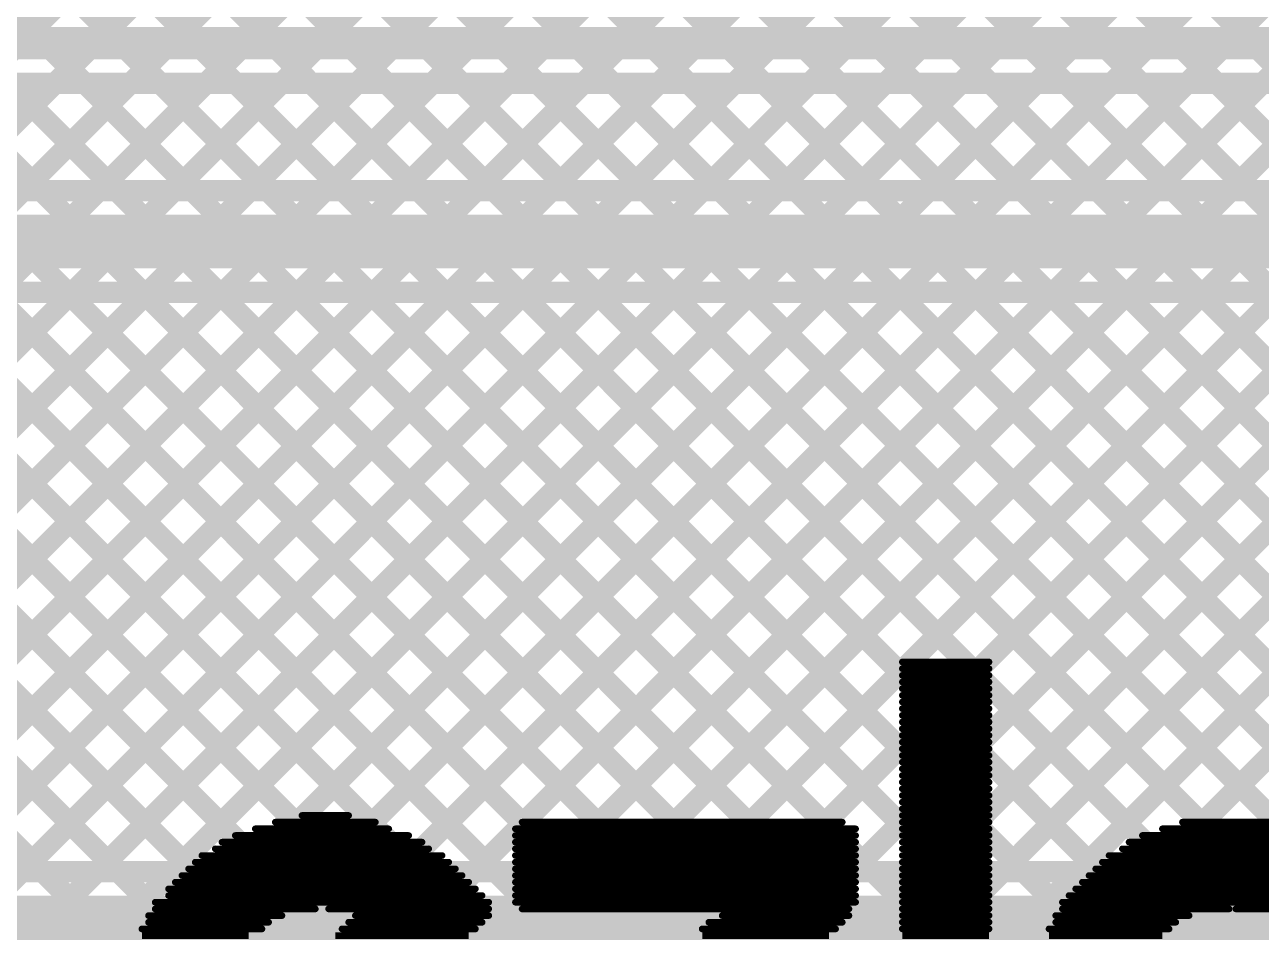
# Model space of a CAD drawing. Header units: millimetres. Extents: x -0.08 to 7.12, y -0.08 to 3.98.
# Drawn here: x 2.8931 to 3.3565, y 2.6643 to 3.0042 of the extents above; entities that cross this region are included whole.
import ezdxf

# ---------------------------------------------------------------- set-up
doc = ezdxf.new("R2010")
doc.units = ezdxf.units.MM
doc.header["$MEASUREMENT"] = 0
for name, color, linetype in [('BottomLayer', 5, 'Continuous'), ('TopLayer', 1, 'Continuous'), ('TopOverlay', 2, 'Continuous')]:
    doc.layers.add(name, color=color, linetype=linetype)

msp = doc.modelspace()

# ---------------------------------------------------------------- linework, layer by layer
at = {"layer": 'BottomLayer'}
for points, const_width in [([(2.36027, 3.2265), (2.89977, 2.687)], 0.008), ([(2.38856, 3.2265), (2.92806, 2.687)], 0.008), ([(2.41684, 3.2265), (2.95634, 2.687)], 0.008), ([(2.44513, 3.2265), (2.98463, 2.687)], 0.008), ([(2.47341, 3.2265), (3.01291, 2.687)], 0.008), ([(2.50169, 3.2265), (3.04119, 2.687)], 0.008), ([(2.52998, 3.2265), (3.06948, 2.687)], 0.008), ([(2.55826, 3.2265), (3.09776, 2.687)], 0.008), ([(2.58089, 2.687), (3.12039, 3.2265)], 0.008), ([(2.58655, 3.2265), (3.12605, 2.687)], 0.008), ([(2.60917, 2.687), (3.14867, 3.2265)], 0.008), ([(2.61483, 3.2265), (3.15433, 2.687)], 0.008), ([(2.63746, 2.687), (3.17696, 3.2265)], 0.008), ([(2.64312, 3.2265), (3.18262, 2.687)], 0.008), ([(2.66574, 2.687), (3.20524, 3.2265)], 0.008), ([(2.6714, 3.2265), (3.2109, 2.687)], 0.008), ([(2.69403, 2.687), (3.23353, 3.2265)], 0.008), ([(2.69968, 3.2265), (3.23918, 2.687)], 0.008), ([(2.72231, 2.687), (3.26181, 3.2265)], 0.008), ([(2.72797, 3.2265), (3.26747, 2.687)], 0.008), ([(2.7506, 2.687), (3.2901, 3.2265)], 0.008), ([(2.75625, 3.2265), (3.29575, 2.687)], 0.008), ([(2.77888, 2.687), (3.31838, 3.2265)], 0.008), ([(2.78454, 3.2265), (3.32404, 2.687)], 0.008), ([(2.80716, 2.687), (3.34666, 3.2265)], 0.008), ([(2.81282, 3.2265), (3.35232, 2.687)], 0.008), ([(2.83545, 2.687), (3.37495, 3.2265)], 0.008), ([(2.84111, 3.2265), (3.38061, 2.687)], 0.008), ([(2.86373, 2.687), (3.40323, 3.2265)], 0.008), ([(2.86939, 3.2265), (3.40889, 2.687)], 0.008), ([(2.89202, 2.687), (3.43152, 3.2265)], 0.008), ([(2.89767, 3.2265), (3.43717, 2.687)], 0.008), ([(2.9203, 2.687), (3.4598, 3.2265)], 0.008), ([(2.92596, 3.2265), (3.46546, 2.687)], 0.008), ([(2.94859, 2.687), (3.48809, 3.2265)], 0.008), ([(2.95424, 3.2265), (3.49374, 2.687)], 0.008), ([(2.97687, 2.687), (3.51637, 3.2265)], 0.008), ([(2.98253, 3.2265), (3.52203, 2.687)], 0.008), ([(3.00515, 2.687), (3.54465, 3.2265)], 0.008), ([(3.01081, 3.2265), (3.55031, 2.687)], 0.008), ([(3.03344, 2.687), (3.57294, 3.2265)], 0.008), ([(3.0391, 3.2265), (3.5786, 2.687)], 0.008), ([(3.06172, 2.687), (3.60122, 3.2265)], 0.008), ([(3.06738, 3.2265), (3.60688, 2.687)], 0.008), ([(3.09001, 2.687), (3.62951, 3.2265)], 0.008), ([(3.09566, 3.2265), (3.63516, 2.687)], 0.008), ([(3.11829, 2.687), (3.65779, 3.2265)], 0.008), ([(3.12395, 3.2265), (3.66345, 2.687)], 0.008), ([(3.14658, 2.687), (3.68608, 3.2265)], 0.008), ([(3.17486, 2.687), (3.71436, 3.2265)], 0.008), ([(3.20314, 2.687), (3.74264, 3.2265)], 0.008), ([(3.23143, 2.687), (3.77093, 3.2265)], 0.008), ([(3.25971, 2.687), (3.79921, 3.2265)], 0.008), ([(3.288, 2.687), (3.8275, 3.2265)], 0.008), ([(3.31628, 2.687), (3.85578, 3.2265)], 0.008), ([(3.34457, 2.687), (3.88407, 3.2265)], 0.008), ([(1.76266, 2.687), (4.31474, 2.687)], 0.008), ([(1.75475, 2.668), (4.32261, 2.668)], 0.02)]:
    msp.add_lwpolyline(points, dxfattribs=dict(at, const_width=const_width))
at = {"layer": 'BottomLayer', "const_width": 0.004}
for points in [[(2.89002, 2.687, 1), (2.89402, 2.687, 1)], [(2.89777, 2.687, 1), (2.90177, 2.687, 1)], [(2.9183, 2.687, 1), (2.9223, 2.687, 1)], [(2.92606, 2.687, 1), (2.93006, 2.687, 1)], [(2.94659, 2.687, 1), (2.95059, 2.687, 1)], [(2.95434, 2.687, 1), (2.95834, 2.687, 1)], [(2.97487, 2.687, 1), (2.97887, 2.687, 1)], [(2.98263, 2.687, 1), (2.98663, 2.687, 1)], [(3.00315, 2.687, 1), (3.00715, 2.687, 1)], [(3.01091, 2.687, 1), (3.01491, 2.687, 1)], [(3.03144, 2.687, 1), (3.03544, 2.687, 1)], [(3.03919, 2.687, 1), (3.04319, 2.687, 1)], [(3.05972, 2.687, 1), (3.06372, 2.687, 1)], [(3.06748, 2.687, 1), (3.07148, 2.687, 1)], [(3.08801, 2.687, 1), (3.09201, 2.687, 1)], [(3.09576, 2.687, 1), (3.09976, 2.687, 1)], [(3.11629, 2.687, 1), (3.12029, 2.687, 1)], [(3.12405, 2.687, 1), (3.12805, 2.687, 1)], [(3.14458, 2.687, 1), (3.14858, 2.687, 1)], [(3.15233, 2.687, 1), (3.15633, 2.687, 1)], [(3.17286, 2.687, 1), (3.17686, 2.687, 1)], [(3.18062, 2.687, 1), (3.18462, 2.687, 1)], [(3.20114, 2.687, 1), (3.20514, 2.687, 1)], [(3.2089, 2.687, 1), (3.2129, 2.687, 1)], [(3.22943, 2.687, 1), (3.23343, 2.687, 1)], [(3.23718, 2.687, 1), (3.24118, 2.687, 1)], [(3.25771, 2.687, 1), (3.26171, 2.687, 1)], [(3.26547, 2.687, 1), (3.26947, 2.687, 1)], [(3.286, 2.687, 1), (3.29, 2.687, 1)], [(3.29375, 2.687, 1), (3.29775, 2.687, 1)], [(3.31428, 2.687, 1), (3.31828, 2.687, 1)], [(3.32204, 2.687, 1), (3.32604, 2.687, 1)], [(3.34257, 2.687, 1), (3.34657, 2.687, 1)], [(3.35032, 2.687, 1), (3.35432, 2.687, 1)]]:
    msp.add_lwpolyline(points, format="xyb", close=True, dxfattribs=at)
at = {"layer": 'TopLayer'}
for points, const_width in [([(0.061, 2.99731), (3.98832, 2.99732)], 0.012), ([(0.11801, 2.98231), (3.95, 2.98232)], 0.008), ([(2.85902, 2.98231), (2.8993, 2.94203)], 0.008), ([(2.8642, 2.94203), (2.90449, 2.98231)], 0.008), ([(2.8873, 2.98231), (2.92758, 2.94203)], 0.008), ([(2.89249, 2.94203), (2.93277, 2.98231)], 0.008), ([(2.91558, 2.98231), (2.95587, 2.94203)], 0.008), ([(2.92077, 2.94203), (2.96106, 2.98231)], 0.008), ([(2.94387, 2.98231), (2.98415, 2.94203)], 0.008), ([(2.94906, 2.94203), (2.98934, 2.98231)], 0.008), ([(2.97215, 2.98231), (3.01244, 2.94203)], 0.008), ([(2.97734, 2.94203), (3.01763, 2.98231)], 0.008), ([(3.00044, 2.98231), (3.04072, 2.94203)], 0.008), ([(3.00563, 2.94203), (3.04591, 2.98231)], 0.008), ([(3.02872, 2.98231), (3.06901, 2.94203)], 0.008), ([(3.03391, 2.94203), (3.07419, 2.98231)], 0.008), ([(3.05701, 2.98231), (3.09729, 2.94203)], 0.008), ([(3.06219, 2.94203), (3.10248, 2.98231)], 0.008), ([(3.08529, 2.98231), (3.12557, 2.94203)], 0.008), ([(3.09048, 2.94203), (3.13076, 2.98231)], 0.008), ([(3.11357, 2.98231), (3.15386, 2.94203)], 0.008), ([(3.11876, 2.94203), (3.15905, 2.98231)], 0.008), ([(3.14186, 2.98231), (3.18214, 2.94203)], 0.008), ([(3.14705, 2.94203), (3.18733, 2.98231)], 0.008), ([(3.17014, 2.98231), (3.21043, 2.94203)], 0.008), ([(3.17533, 2.94203), (3.21562, 2.98231)], 0.008), ([(3.19843, 2.98231), (3.23871, 2.94203)], 0.008), ([(3.20362, 2.94203), (3.2439, 2.98231)], 0.008), ([(3.22671, 2.98231), (3.267, 2.94203)], 0.008), ([(3.2319, 2.94203), (3.27218, 2.98231)], 0.008), ([(3.255, 2.98231), (3.29528, 2.94203)], 0.008), ([(3.26018, 2.94203), (3.30047, 2.98231)], 0.008), ([(3.28328, 2.98231), (3.32356, 2.94203)], 0.008), ([(3.28847, 2.94203), (3.32875, 2.98232)], 0.008), ([(3.31156, 2.98232), (3.35185, 2.94203)], 0.008), ([(3.31675, 2.94203), (3.35704, 2.98232)], 0.008), ([(3.33985, 2.98232), (3.38013, 2.94203)], 0.008), ([(3.34504, 2.94203), (3.38532, 2.98232)], 0.008), ([(0.97403, 2.94203), (3.95, 2.94203)], 0.008), ([(0.97403, 2.92303), (3.97468, 2.92303)], 0.02), ([(0.9819, 2.90403), (3.95, 2.90403)], 0.008), ([(2.08586, 2.07884), (2.91106, 2.90403)], 0.008), ([(2.10214, 2.06683), (2.93934, 2.90403)], 0.008), ([(2.57967, 2.51608), (2.96763, 2.90403)], 0.008), ([(2.60988, 2.518), (2.99591, 2.90403)], 0.008), ([(2.63816, 2.518), (3.02419, 2.90403)], 0.008), ([(2.65446, 2.90403), (3.04049, 2.518)], 0.008), ([(2.66645, 2.518), (3.05248, 2.90403)], 0.008), ([(2.68274, 2.90403), (3.06877, 2.518)], 0.008), ([(2.69473, 2.518), (3.08076, 2.90403)], 0.008), ([(2.71103, 2.90403), (3.09706, 2.518)], 0.008), ([(2.72302, 2.518), (3.10905, 2.90403)], 0.008), ([(2.73931, 2.90403), (3.12534, 2.518)], 0.008), ([(2.7513, 2.518), (3.13733, 2.90403)], 0.008), ([(2.76759, 2.90403), (3.15363, 2.518)], 0.008), ([(2.77959, 2.518), (3.16562, 2.90403)], 0.008), ([(2.79588, 2.90403), (3.18191, 2.518)], 0.008), ([(2.80787, 2.518), (3.1939, 2.90403)], 0.008), ([(2.82416, 2.90403), (3.21019, 2.518)], 0.008), ([(2.83615, 2.518), (3.22218, 2.90403)], 0.008), ([(2.85245, 2.90403), (3.23848, 2.518)], 0.008), ([(2.86444, 2.518), (3.25047, 2.90403)], 0.008), ([(2.88073, 2.90403), (3.26676, 2.518)], 0.008), ([(2.89272, 2.518), (3.27875, 2.90403)], 0.008), ([(2.90902, 2.90403), (3.29505, 2.518)], 0.008), ([(2.92101, 2.518), (3.30704, 2.90403)], 0.008), ([(2.9373, 2.90403), (3.32333, 2.518)], 0.008), ([(2.94929, 2.518), (3.33532, 2.90403)], 0.008), ([(2.96558, 2.90403), (3.35162, 2.518)], 0.008), ([(2.97758, 2.518), (3.36361, 2.90403)], 0.008), ([(2.99387, 2.90403), (3.3799, 2.518)], 0.008), ([(3.00586, 2.518), (3.39189, 2.90403)], 0.008), ([(3.02215, 2.90403), (3.40818, 2.518)], 0.008), ([(3.03414, 2.518), (3.42017, 2.90403)], 0.008), ([(3.05044, 2.90403), (3.43647, 2.518)], 0.008), ([(3.06243, 2.518), (3.44846, 2.90403)], 0.008), ([(3.07872, 2.90403), (3.46475, 2.518)], 0.008), ([(3.09071, 2.518), (3.47674, 2.90403)], 0.008), ([(3.10701, 2.90403), (3.49304, 2.518)], 0.008), ([(3.119, 2.518), (3.50503, 2.90403)], 0.008), ([(3.13529, 2.90403), (3.52132, 2.518)], 0.008), ([(3.14728, 2.518), (3.53331, 2.90403)], 0.008), ([(3.16357, 2.90403), (3.54961, 2.518)], 0.008), ([(3.17557, 2.518), (3.5616, 2.90403)], 0.008), ([(3.19186, 2.90403), (3.57789, 2.518)], 0.008), ([(3.20385, 2.518), (3.58988, 2.90403)], 0.008), ([(3.22014, 2.90403), (3.60617, 2.518)], 0.008), ([(3.24843, 2.90403), (3.63446, 2.518)], 0.008), ([(3.27671, 2.90403), (3.66274, 2.518)], 0.008), ([(3.305, 2.90403), (3.69103, 2.518)], 0.008), ([(3.33328, 2.90403), (3.71931, 2.518)], 0.008)]:
    msp.add_lwpolyline(points, dxfattribs=dict(at, const_width=const_width))
at = {"layer": 'TopLayer', "const_width": 0.004}
for points in [[(2.90249, 2.98231, 1), (2.90649, 2.98231, 1)], [(2.91358, 2.98231, 1), (2.91758, 2.98231, 1)], [(2.93077, 2.98231, 1), (2.93477, 2.98231, 1)], [(2.94187, 2.98231, 1), (2.94587, 2.98231, 1)], [(2.95906, 2.98231, 1), (2.96306, 2.98231, 1)], [(2.97015, 2.98231, 1), (2.97415, 2.98231, 1)], [(2.98734, 2.98231, 1), (2.99134, 2.98231, 1)], [(2.99844, 2.98231, 1), (3.00244, 2.98231, 1)], [(3.01563, 2.98231, 1), (3.01963, 2.98231, 1)], [(3.02672, 2.98231, 1), (3.03072, 2.98231, 1)], [(3.04391, 2.98231, 1), (3.04791, 2.98231, 1)], [(3.05501, 2.98231, 1), (3.05901, 2.98231, 1)], [(3.07219, 2.98231, 1), (3.07619, 2.98231, 1)], [(3.08329, 2.98231, 1), (3.08729, 2.98231, 1)], [(3.10048, 2.98231, 1), (3.10448, 2.98231, 1)], [(3.11157, 2.98231, 1), (3.11557, 2.98231, 1)], [(3.12876, 2.98231, 1), (3.13276, 2.98231, 1)], [(3.13986, 2.98231, 1), (3.14386, 2.98231, 1)], [(3.15705, 2.98231, 1), (3.16105, 2.98231, 1)], [(3.16814, 2.98231, 1), (3.17214, 2.98231, 1)], [(3.18533, 2.98231, 1), (3.18933, 2.98231, 1)], [(3.19643, 2.98231, 1), (3.20043, 2.98231, 1)], [(3.21362, 2.98231, 1), (3.21762, 2.98231, 1)], [(3.22471, 2.98231, 1), (3.22871, 2.98231, 1)], [(3.2419, 2.98231, 1), (3.2459, 2.98231, 1)], [(3.253, 2.98231, 1), (3.257, 2.98231, 1)], [(3.27018, 2.98231, 1), (3.27418, 2.98231, 1)], [(3.28128, 2.98231, 1), (3.28528, 2.98231, 1)], [(3.29847, 2.98231, 1), (3.30247, 2.98231, 1)], [(3.30956, 2.98232, 1), (3.31356, 2.98232, 1)], [(3.32675, 2.98232, 1), (3.33075, 2.98232, 1)], [(3.33785, 2.98232, 1), (3.34185, 2.98232, 1)], [(3.35504, 2.98232, 1), (3.35904, 2.98232, 1)], [(2.89049, 2.94203, 1), (2.89449, 2.94203, 1)], [(2.8973, 2.94203, 1), (2.9013, 2.94203, 1)], [(2.91877, 2.94203, 1), (2.92277, 2.94203, 1)], [(2.92558, 2.94203, 1), (2.92958, 2.94203, 1)], [(2.94706, 2.94203, 1), (2.95106, 2.94203, 1)], [(2.95387, 2.94203, 1), (2.95787, 2.94203, 1)], [(2.97534, 2.94203, 1), (2.97934, 2.94203, 1)], [(2.98215, 2.94203, 1), (2.98615, 2.94203, 1)], [(3.00363, 2.94203, 1), (3.00763, 2.94203, 1)], [(3.01044, 2.94203, 1), (3.01444, 2.94203, 1)], [(3.03191, 2.94203, 1), (3.03591, 2.94203, 1)], [(3.03872, 2.94203, 1), (3.04272, 2.94203, 1)], [(3.06019, 2.94203, 1), (3.06419, 2.94203, 1)], [(3.06701, 2.94203, 1), (3.07101, 2.94203, 1)], [(3.08848, 2.94203, 1), (3.09248, 2.94203, 1)], [(3.09529, 2.94203, 1), (3.09929, 2.94203, 1)], [(3.11676, 2.94203, 1), (3.12076, 2.94203, 1)], [(3.12357, 2.94203, 1), (3.12757, 2.94203, 1)], [(3.14505, 2.94203, 1), (3.14905, 2.94203, 1)], [(3.15186, 2.94203, 1), (3.15586, 2.94203, 1)], [(3.17333, 2.94203, 1), (3.17733, 2.94203, 1)], [(3.18014, 2.94203, 1), (3.18414, 2.94203, 1)], [(3.20162, 2.94203, 1), (3.20562, 2.94203, 1)], [(3.20843, 2.94203, 1), (3.21243, 2.94203, 1)], [(3.2299, 2.94203, 1), (3.2339, 2.94203, 1)], [(3.23671, 2.94203, 1), (3.24071, 2.94203, 1)], [(3.25818, 2.94203, 1), (3.26218, 2.94203, 1)], [(3.265, 2.94203, 1), (3.269, 2.94203, 1)], [(3.28647, 2.94203, 1), (3.29047, 2.94203, 1)], [(3.29328, 2.94203, 1), (3.29728, 2.94203, 1)], [(3.31475, 2.94203, 1), (3.31875, 2.94203, 1)], [(3.32156, 2.94203, 1), (3.32556, 2.94203, 1)], [(3.34304, 2.94203, 1), (3.34704, 2.94203, 1)], [(3.34985, 2.94203, 1), (3.35385, 2.94203, 1)], [(2.90702, 2.90403, 1), (2.91102, 2.90403, 1)], [(2.90906, 2.90403, 1), (2.91306, 2.90403, 1)], [(2.9353, 2.90403, 1), (2.9393, 2.90403, 1)], [(2.93734, 2.90403, 1), (2.94134, 2.90403, 1)], [(2.96358, 2.90403, 1), (2.96758, 2.90403, 1)], [(2.96563, 2.90403, 1), (2.96963, 2.90403, 1)], [(2.99187, 2.90403, 1), (2.99587, 2.90403, 1)], [(2.99391, 2.90403, 1), (2.99791, 2.90403, 1)], [(3.02015, 2.90403, 1), (3.02415, 2.90403, 1)], [(3.02219, 2.90403, 1), (3.02619, 2.90403, 1)], [(3.04844, 2.90403, 1), (3.05244, 2.90403, 1)], [(3.05048, 2.90403, 1), (3.05448, 2.90403, 1)], [(3.07672, 2.90403, 1), (3.08072, 2.90403, 1)], [(3.07876, 2.90403, 1), (3.08276, 2.90403, 1)], [(3.10501, 2.90403, 1), (3.10901, 2.90403, 1)], [(3.10705, 2.90403, 1), (3.11105, 2.90403, 1)], [(3.13329, 2.90403, 1), (3.13729, 2.90403, 1)], [(3.13533, 2.90403, 1), (3.13933, 2.90403, 1)], [(3.16157, 2.90403, 1), (3.16557, 2.90403, 1)], [(3.16362, 2.90403, 1), (3.16762, 2.90403, 1)], [(3.18986, 2.90403, 1), (3.19386, 2.90403, 1)], [(3.1919, 2.90403, 1), (3.1959, 2.90403, 1)], [(3.21814, 2.90403, 1), (3.22214, 2.90403, 1)], [(3.22018, 2.90403, 1), (3.22418, 2.90403, 1)], [(3.24643, 2.90403, 1), (3.25043, 2.90403, 1)], [(3.24847, 2.90403, 1), (3.25247, 2.90403, 1)], [(3.27471, 2.90403, 1), (3.27871, 2.90403, 1)], [(3.27675, 2.90403, 1), (3.28075, 2.90403, 1)], [(3.303, 2.90403, 1), (3.307, 2.90403, 1)], [(3.30504, 2.90403, 1), (3.30904, 2.90403, 1)], [(3.33128, 2.90403, 1), (3.33528, 2.90403, 1)], [(3.33332, 2.90403, 1), (3.33732, 2.90403, 1)]]:
    msp.add_lwpolyline(points, format="xyb", close=True, dxfattribs=at)
at = {"layer": 'TopOverlay', "const_width": 0.0025}
for points in [[(3.222, 2.7655), (3.2545, 2.7655)], [(3.222, 2.763), (3.2545, 2.763)], [(3.222, 2.7605), (3.2545, 2.7605)], [(3.222, 2.758), (3.2545, 2.758)], [(3.222, 2.7555), (3.2545, 2.7555)], [(3.222, 2.753), (3.2545, 2.753)], [(3.222, 2.7505), (3.2545, 2.7505)], [(3.222, 2.748), (3.2545, 2.748)], [(3.222, 2.7455), (3.2545, 2.7455)], [(3.222, 2.743), (3.2545, 2.743)], [(3.222, 2.7405), (3.2545, 2.7405)], [(3.222, 2.738), (3.2545, 2.738)], [(3.222, 2.7355), (3.2545, 2.7355)], [(3.222, 2.733), (3.2545, 2.733)], [(3.222, 2.7305), (3.2545, 2.7305)], [(3.222, 2.728), (3.2545, 2.728)], [(3.222, 2.7255), (3.2545, 2.7255)], [(3.222, 2.723), (3.2545, 2.723)], [(3.222, 2.7205), (3.2545, 2.7205)], [(3.222, 2.718), (3.2545, 2.718)], [(3.222, 2.7155), (3.2545, 2.7155)], [(3.222, 2.713), (3.2545, 2.713)], [(3.222, 2.7105), (3.2545, 2.7105)], [(2.987, 2.7055), (3.0245, 2.7055)], [(2.997, 2.708), (3.0145, 2.708)], [(3.0795, 2.7055), (3.1995, 2.7055)], [(3.222, 2.708), (3.2545, 2.708)], [(3.222, 2.7055), (3.2545, 2.7055)], [(3.327, 2.7055), (3.362, 2.7055)], [(2.9795, 2.703), (3.0295, 2.703)], [(3.077, 2.703), (3.2045, 2.703)], [(3.222, 2.703), (3.2545, 2.703)], [(3.3195, 2.703), (3.3695, 2.703)], [(2.967, 2.698), (3.042, 2.698)], [(2.972, 2.7005), (3.037, 2.7005)], [(3.077, 2.7005), (3.2045, 2.7005)], [(3.077, 2.698), (3.2045, 2.698)], [(3.222, 2.7005), (3.2545, 2.7005)], [(3.222, 2.698), (3.2545, 2.698)], [(3.307, 2.698), (3.382, 2.698)], [(3.312, 2.7005), (3.377, 2.7005)], [(2.9595, 2.693), (3.0495, 2.693)], [(2.9645, 2.6955), (3.0445, 2.6955)], [(3.077, 2.6955), (3.2045, 2.6955)], [(3.077, 2.693), (3.2045, 2.693)], [(3.222, 2.6955), (3.2545, 2.6955)], [(3.222, 2.693), (3.2545, 2.693)], [(3.2995, 2.693), (3.387, 2.693)], [(3.3045, 2.6955), (3.3845, 2.6955)], [(2.9545, 2.688), (3.0545, 2.688)], [(2.957, 2.6905), (3.052, 2.6905)], [(3.077, 2.6905), (3.2045, 2.6905)], [(3.077, 2.688), (3.2045, 2.688)], [(3.222, 2.6905), (3.2545, 2.6905)], [(3.222, 2.688), (3.2545, 2.688)], [(3.2945, 2.688), (3.3945, 2.688)], [(3.297, 2.6905), (3.392, 2.6905)], [(2.9495, 2.683), (3.0595, 2.683)], [(2.952, 2.6855), (3.057, 2.6855)], [(3.077, 2.6855), (3.2045, 2.6855)], [(3.077, 2.683), (3.2045, 2.683)], [(3.222, 2.6855), (3.2545, 2.6855)], [(3.222, 2.683), (3.2545, 2.683)], [(3.2895, 2.683), (3.3995, 2.683)], [(3.292, 2.6855), (3.397, 2.6855)], [(2.947, 2.6805), (3.062, 2.6805)], [(2.947, 2.678), (3.0645, 2.678)], [(3.077, 2.6805), (3.2045, 2.6805)], [(3.077, 2.678), (3.2045, 2.678)], [(3.222, 2.6805), (3.2545, 2.6805)], [(3.222, 2.678), (3.2545, 2.678)], [(3.2845, 2.678), (3.402, 2.678)], [(3.287, 2.6805), (3.402, 2.6805)], [(2.942, 2.6755), (3.067, 2.6755)], [(2.942, 2.673), (3.002, 2.673)], [(3.007, 2.673), (3.067, 2.673)], [(3.077, 2.6755), (3.2045, 2.6755)], [(3.0795, 2.673), (3.202, 2.673)], [(3.222, 2.6755), (3.2545, 2.6755)], [(3.222, 2.673), (3.2545, 2.673)], [(3.282, 2.6755), (3.4045, 2.6755)], [(3.282, 2.673), (3.3445, 2.673)], [(3.347, 2.673), (3.407, 2.673)], [(2.9395, 2.6705), (2.9895, 2.6705)], [(3.017, 2.6705), (3.067, 2.6705)], [(3.1545, 2.6705), (3.202, 2.6705)], [(3.222, 2.6705), (3.2545, 2.6705)], [(3.2795, 2.6705), (3.3295, 2.6705)], [(2.937, 2.6655), (2.982, 2.6655)], [(2.9395, 2.668), (2.9845, 2.668)], [(3.012, 2.6655), (3.062, 2.6655)], [(3.0145, 2.668), (3.0645, 2.668)], [(3.147, 2.6655), (3.197, 2.6655)], [(3.1495, 2.668), (3.1995, 2.668)], [(3.222, 2.668), (3.2545, 2.668)], [(3.222, 2.6655), (3.2545, 2.6655)], [(3.277, 2.6655), (3.322, 2.6655)], [(3.2795, 2.668), (3.3245, 2.668)], [(2.937, 2.663), (2.977, 2.663)], [(3.0095, 2.663), (3.0595, 2.663)], [(3.147, 2.663), (3.1945, 2.663)], [(3.222, 2.663), (3.2545, 2.663)], [(3.277, 2.663), (3.3195, 2.663)]]:
    msp.add_lwpolyline(points, dxfattribs=at)
at = {"layer": 'TopOverlay', "const_width": 0.00125}
for points in [[(3.22138, 2.7655, 1), (3.22262, 2.7655, 1)], [(3.22138, 2.763, 1), (3.22262, 2.763, 1)], [(3.25387, 2.7655, 1), (3.25513, 2.7655, 1)], [(3.25387, 2.763, 1), (3.25513, 2.763, 1)], [(3.22138, 2.7605, 1), (3.22262, 2.7605, 1)], [(3.22138, 2.758, 1), (3.22262, 2.758, 1)], [(3.25387, 2.7605, 1), (3.25513, 2.7605, 1)], [(3.25387, 2.758, 1), (3.25513, 2.758, 1)], [(3.22138, 2.7555, 1), (3.22262, 2.7555, 1)], [(3.22138, 2.753, 1), (3.22262, 2.753, 1)], [(3.25387, 2.7555, 1), (3.25513, 2.7555, 1)], [(3.25387, 2.753, 1), (3.25513, 2.753, 1)], [(3.22138, 2.7505, 1), (3.22262, 2.7505, 1)], [(3.22138, 2.748, 1), (3.22262, 2.748, 1)], [(3.25387, 2.7505, 1), (3.25513, 2.7505, 1)], [(3.25387, 2.748, 1), (3.25513, 2.748, 1)], [(3.22138, 2.7455, 1), (3.22262, 2.7455, 1)], [(3.22138, 2.743, 1), (3.22262, 2.743, 1)], [(3.25387, 2.7455, 1), (3.25513, 2.7455, 1)], [(3.25387, 2.743, 1), (3.25513, 2.743, 1)], [(3.22138, 2.7405, 1), (3.22262, 2.7405, 1)], [(3.22138, 2.738, 1), (3.22262, 2.738, 1)], [(3.25387, 2.7405, 1), (3.25513, 2.7405, 1)], [(3.25387, 2.738, 1), (3.25513, 2.738, 1)], [(3.22138, 2.7355, 1), (3.22262, 2.7355, 1)], [(3.25387, 2.7355, 1), (3.25513, 2.7355, 1)], [(3.22138, 2.733, 1), (3.22262, 2.733, 1)], [(3.22138, 2.7305, 1), (3.22262, 2.7305, 1)], [(3.25387, 2.733, 1), (3.25513, 2.733, 1)], [(3.25387, 2.7305, 1), (3.25513, 2.7305, 1)], [(3.22138, 2.728, 1), (3.22262, 2.728, 1)], [(3.22138, 2.7255, 1), (3.22262, 2.7255, 1)], [(3.25387, 2.728, 1), (3.25513, 2.728, 1)], [(3.25387, 2.7255, 1), (3.25513, 2.7255, 1)], [(3.22138, 2.723, 1), (3.22262, 2.723, 1)], [(3.22138, 2.7205, 1), (3.22262, 2.7205, 1)], [(3.25387, 2.723, 1), (3.25513, 2.723, 1)], [(3.25387, 2.7205, 1), (3.25513, 2.7205, 1)], [(3.22138, 2.718, 1), (3.22262, 2.718, 1)], [(3.22138, 2.7155, 1), (3.22262, 2.7155, 1)], [(3.25387, 2.718, 1), (3.25513, 2.718, 1)], [(3.25387, 2.7155, 1), (3.25513, 2.7155, 1)], [(3.22138, 2.713, 1), (3.22262, 2.713, 1)], [(3.22138, 2.7105, 1), (3.22262, 2.7105, 1)], [(3.25387, 2.713, 1), (3.25513, 2.713, 1)], [(3.25387, 2.7105, 1), (3.25513, 2.7105, 1)], [(2.98637, 2.7055, 1), (2.98762, 2.7055, 1)], [(2.99638, 2.708, 1), (2.99763, 2.708, 1)], [(3.01388, 2.708, 1), (3.01512, 2.708, 1)], [(3.02387, 2.7055, 1), (3.02513, 2.7055, 1)], [(3.07888, 2.7055, 1), (3.08012, 2.7055, 1)], [(3.19888, 2.7055, 1), (3.20012, 2.7055, 1)], [(3.22138, 2.708, 1), (3.22262, 2.708, 1)], [(3.22138, 2.7055, 1), (3.22262, 2.7055, 1)], [(3.25387, 2.708, 1), (3.25513, 2.708, 1)], [(3.25387, 2.7055, 1), (3.25513, 2.7055, 1)], [(3.32638, 2.7055, 1), (3.32762, 2.7055, 1)], [(2.97887, 2.703, 1), (2.98013, 2.703, 1)], [(3.02888, 2.703, 1), (3.03012, 2.703, 1)], [(3.07638, 2.703, 1), (3.07762, 2.703, 1)], [(3.20388, 2.703, 1), (3.20512, 2.703, 1)], [(3.22138, 2.703, 1), (3.22262, 2.703, 1)], [(3.25387, 2.703, 1), (3.25513, 2.703, 1)], [(3.31887, 2.703, 1), (3.32012, 2.703, 1)], [(2.96638, 2.698, 1), (2.96762, 2.698, 1)], [(2.97138, 2.7005, 1), (2.97262, 2.7005, 1)], [(3.03638, 2.7005, 1), (3.03762, 2.7005, 1)], [(3.04137, 2.698, 1), (3.04263, 2.698, 1)], [(3.07638, 2.7005, 1), (3.07762, 2.7005, 1)], [(3.07638, 2.698, 1), (3.07762, 2.698, 1)], [(3.20388, 2.7005, 1), (3.20512, 2.7005, 1)], [(3.20388, 2.698, 1), (3.20512, 2.698, 1)], [(3.22138, 2.7005, 1), (3.22262, 2.7005, 1)], [(3.22138, 2.698, 1), (3.22262, 2.698, 1)], [(3.25387, 2.7005, 1), (3.25513, 2.7005, 1)], [(3.25387, 2.698, 1), (3.25513, 2.698, 1)], [(3.30638, 2.698, 1), (3.30762, 2.698, 1)], [(3.31137, 2.7005, 1), (3.31263, 2.7005, 1)], [(2.95887, 2.693, 1), (2.96013, 2.693, 1)], [(2.96387, 2.6955, 1), (2.96513, 2.6955, 1)], [(3.04387, 2.6955, 1), (3.04513, 2.6955, 1)], [(3.04887, 2.693, 1), (3.05012, 2.693, 1)], [(3.07638, 2.6955, 1), (3.07762, 2.6955, 1)], [(3.07638, 2.693, 1), (3.07762, 2.693, 1)], [(3.20388, 2.6955, 1), (3.20512, 2.6955, 1)], [(3.20388, 2.693, 1), (3.20512, 2.693, 1)], [(3.22138, 2.6955, 1), (3.22262, 2.6955, 1)], [(3.22138, 2.693, 1), (3.22262, 2.693, 1)], [(3.25387, 2.6955, 1), (3.25513, 2.6955, 1)], [(3.25387, 2.693, 1), (3.25513, 2.693, 1)], [(3.29887, 2.693, 1), (3.30012, 2.693, 1)], [(3.30388, 2.6955, 1), (3.30512, 2.6955, 1)], [(2.95388, 2.688, 1), (2.95512, 2.688, 1)], [(2.95637, 2.6905, 1), (2.95763, 2.6905, 1)], [(3.05138, 2.6905, 1), (3.05262, 2.6905, 1)], [(3.05388, 2.688, 1), (3.05512, 2.688, 1)], [(3.07638, 2.6905, 1), (3.07762, 2.6905, 1)], [(3.07638, 2.688, 1), (3.07762, 2.688, 1)], [(3.20388, 2.6905, 1), (3.20512, 2.6905, 1)], [(3.20388, 2.688, 1), (3.20512, 2.688, 1)], [(3.22138, 2.6905, 1), (3.22262, 2.6905, 1)], [(3.22138, 2.688, 1), (3.22262, 2.688, 1)], [(3.25387, 2.6905, 1), (3.25513, 2.6905, 1)], [(3.25387, 2.688, 1), (3.25513, 2.688, 1)], [(3.29387, 2.688, 1), (3.29513, 2.688, 1)], [(3.29637, 2.6905, 1), (3.29763, 2.6905, 1)], [(2.94888, 2.683, 1), (2.95012, 2.683, 1)], [(2.95138, 2.6855, 1), (2.95262, 2.6855, 1)], [(3.05638, 2.6855, 1), (3.05762, 2.6855, 1)], [(3.05888, 2.683, 1), (3.06013, 2.683, 1)], [(3.07638, 2.6855, 1), (3.07762, 2.6855, 1)], [(3.07638, 2.683, 1), (3.07762, 2.683, 1)], [(3.20388, 2.6855, 1), (3.20512, 2.6855, 1)], [(3.20388, 2.683, 1), (3.20512, 2.683, 1)], [(3.22138, 2.6855, 1), (3.22262, 2.6855, 1)], [(3.22138, 2.683, 1), (3.22262, 2.683, 1)], [(3.25387, 2.6855, 1), (3.25513, 2.6855, 1)], [(3.25387, 2.683, 1), (3.25513, 2.683, 1)], [(3.28887, 2.683, 1), (3.29013, 2.683, 1)], [(3.29137, 2.6855, 1), (3.29263, 2.6855, 1)], [(2.94638, 2.6805, 1), (2.94762, 2.6805, 1)], [(2.94638, 2.678, 1), (2.94762, 2.678, 1)], [(3.06137, 2.6805, 1), (3.06263, 2.6805, 1)], [(3.06387, 2.678, 1), (3.06513, 2.678, 1)], [(3.07638, 2.6805, 1), (3.07762, 2.6805, 1)], [(3.07638, 2.678, 1), (3.07762, 2.678, 1)], [(3.20388, 2.6805, 1), (3.20512, 2.6805, 1)], [(3.20388, 2.678, 1), (3.20512, 2.678, 1)], [(3.22138, 2.6805, 1), (3.22262, 2.6805, 1)], [(3.22138, 2.678, 1), (3.22262, 2.678, 1)], [(3.25387, 2.6805, 1), (3.25513, 2.6805, 1)], [(3.25387, 2.678, 1), (3.25513, 2.678, 1)], [(3.28388, 2.678, 1), (3.28512, 2.678, 1)], [(3.28638, 2.6805, 1), (3.28762, 2.6805, 1)], [(2.94137, 2.6755, 1), (2.94263, 2.6755, 1)], [(2.94137, 2.673, 1), (2.94263, 2.673, 1)], [(3.00137, 2.673, 1), (3.00263, 2.673, 1)], [(3.00637, 2.673, 1), (3.00762, 2.673, 1)], [(3.06637, 2.6755, 1), (3.06763, 2.6755, 1)], [(3.06637, 2.673, 1), (3.06763, 2.673, 1)], [(3.07638, 2.6755, 1), (3.07762, 2.6755, 1)], [(3.07888, 2.673, 1), (3.08012, 2.673, 1)], [(3.20138, 2.673, 1), (3.20262, 2.673, 1)], [(3.20388, 2.6755, 1), (3.20512, 2.6755, 1)], [(3.22138, 2.6755, 1), (3.22262, 2.6755, 1)], [(3.22138, 2.673, 1), (3.22262, 2.673, 1)], [(3.25387, 2.6755, 1), (3.25513, 2.6755, 1)], [(3.25387, 2.673, 1), (3.25513, 2.673, 1)], [(3.28138, 2.6755, 1), (3.28262, 2.6755, 1)], [(3.28138, 2.673, 1), (3.28262, 2.673, 1)], [(3.34388, 2.673, 1), (3.34512, 2.673, 1)], [(3.34638, 2.673, 1), (3.34762, 2.673, 1)], [(2.93887, 2.6705, 1), (2.94013, 2.6705, 1)], [(2.98888, 2.6705, 1), (2.99012, 2.6705, 1)], [(3.01638, 2.6705, 1), (3.01762, 2.6705, 1)], [(3.06637, 2.6705, 1), (3.06763, 2.6705, 1)], [(3.15388, 2.6705, 1), (3.15512, 2.6705, 1)], [(3.20138, 2.6705, 1), (3.20262, 2.6705, 1)], [(3.22138, 2.6705, 1), (3.22262, 2.6705, 1)], [(3.25387, 2.6705, 1), (3.25513, 2.6705, 1)], [(3.27888, 2.6705, 1), (3.28012, 2.6705, 1)], [(3.32888, 2.6705, 1), (3.33012, 2.6705, 1)], [(2.93637, 2.6655, 1), (2.93763, 2.6655, 1)], [(2.93887, 2.668, 1), (2.94013, 2.668, 1)], [(2.98137, 2.6655, 1), (2.98263, 2.6655, 1)], [(2.98387, 2.668, 1), (2.98513, 2.668, 1)], [(3.01138, 2.6655, 1), (3.01262, 2.6655, 1)], [(3.01388, 2.668, 1), (3.01512, 2.668, 1)], [(3.06137, 2.6655, 1), (3.06263, 2.6655, 1)], [(3.06387, 2.668, 1), (3.06513, 2.668, 1)], [(3.14637, 2.6655, 1), (3.14763, 2.6655, 1)], [(3.14887, 2.668, 1), (3.15013, 2.668, 1)], [(3.19638, 2.6655, 1), (3.19762, 2.6655, 1)], [(3.19888, 2.668, 1), (3.20012, 2.668, 1)], [(3.22138, 2.668, 1), (3.22262, 2.668, 1)], [(3.22138, 2.6655, 1), (3.22262, 2.6655, 1)], [(3.25387, 2.668, 1), (3.25513, 2.668, 1)], [(3.25387, 2.6655, 1), (3.25513, 2.6655, 1)], [(3.27637, 2.6655, 1), (3.27763, 2.6655, 1)], [(3.27888, 2.668, 1), (3.28012, 2.668, 1)], [(3.32138, 2.6655, 1), (3.32262, 2.6655, 1)], [(3.32388, 2.668, 1), (3.32512, 2.668, 1)]]:
    msp.add_lwpolyline(points, format="xyb", close=True, dxfattribs=at)

doc.saveas('drawing.dxf')
